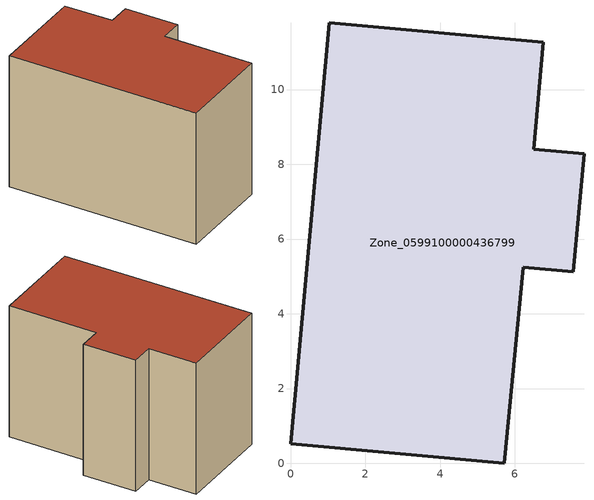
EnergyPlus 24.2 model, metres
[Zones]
Zone_0599100000436799
 floor ground (C_G): 0,0.52 1.04,11.79 6.76,11.26 6.51,8.41 7.85,8.28 7.56,5.12 6.22,5.24 5.72,0 z0
 wall outside (C_F): 6.51,8.41 6.76,11.26 1.04,11.79 0,0.52 5.72,0 6.22,5.24 7.56,5.12 7.85,8.28 6.51,8.41 z0:8.03
 roof outside (C_R): 7.56,5.12 7.85,8.28 6.51,8.41 6.76,11.26 1.04,11.79 0,0.52 5.72,0 6.22,5.24 z8.03
[BUILDING]
Pand.0599100000436799: North Axis=0; Terrain=City; Loads Convergence Tolerance Value=0.04; Temperature Convergence Tolerance Value=0.4; Solar Distribution=FullExterior; Maximum Number of Warmup Days=25; Minimum Number of Warmup Days=1
[Site:Location]
Rotterdam.The.Hague.AP_ZH_NLD Design_Conditions: Latitude=51.96; Longitude=4.45; Time Zone=1; Elevation=-4.5
[SITE:GROUNDTEMPERATURE:BUILDINGSURFACE]
18, 18, 18, 18, 18, 18, 18, 18, 18, 18, 18, 18
[MATERIAL] Thermal Absorptance=0.9; Solar Absorptance=0.7; Visible Absorptance=0.7
Name | Roughness | Thickness | Conductivity | Density | Specific Heat
G.TC.2006-2014 | MediumSmooth | 0.15 | 0.06 | 540 | 1210
F.TC.2006-2014 | Rough | 0.3 | 0.12 | 1920 | 840
R.TC.2006-2014 | MediumRough | 0.2 | 0.08 | 1500 | 1000
[CONSTRUCTION]
C_G: G.TC.2006-2014
C_F: F.TC.2006-2014
C_R: R.TC.2006-2014
[ZONE]
Zone_0599100000436799: Type=1; Multiplier=1; Ceiling Height=Autocalculate; Volume=Autocalculate; Floor Area=autocalculate; Part of Total Floor Area=Yes
[ZONEINFILTRATION:DESIGNFLOWRATE]
Infil_Zone_0599100000436799: Zone or ZoneList or Space or SpaceList=Zone_0599100000436799; Schedule=AlwaysOn; Design Flow Rate Calculation Method=Flow/Area; Flow Rate per Floor Area=0.0015; Constant Term Coefficient=1; Temperature Term Coefficient=0; Velocity Term Coefficient=0; Velocity Squared Term Coefficient=0
[HVACTEMPLATE:ZONE:IDEALLOADSAIRSYSTEM]
Zone_0599100000436799: Maximum Heating Supply Air Temperature=50; Minimum Cooling Supply Air Temperature=13; Maximum Heating Supply Air Humidity Ratio=0.0156; Minimum Cooling Supply Air Humidity Ratio=0.0077; Heating Limit=NoLimit; Cooling Limit=NoLimit; Dehumidification Control Type=ConstantSensibleHeatRatio; Cooling Sensible Heat Ratio=0.7; Dehumidification Setpoint=60; Humidification Control Type=None; Humidification Setpoint=30; Outdoor Air Method=None; Outdoor Air Flow Rate per Person=0.00944; Outdoor Air Flow Rate per Zone Floor Area=0; Outdoor Air Flow Rate per Zone=0; Demand Controlled Ventilation Type=None; Outdoor Air Economizer Type=NoEconomizer; Heat Recovery Type=None; Sensible Heat Recovery Effectiveness=0.7; Latent Heat Recovery Effectiveness=0.65
[ZONECONTROL:THERMOSTAT]
ThermostatControl_Zone_0599100000436799: Zone or ZoneList=Zone_0599100000436799; Control Type Schedule=DualSetpointControlType; Control 1=Thermostat_Zone_0599100000436799; Temperature Difference Between Cutout And Setpoint=0
[THERMOSTATSETPOINT:DUALSETPOINT]
Thermostat_Zone_0599100000436799: Heating Setpoint Temperature Schedule=HeatingSetpoint_Zone_0599100000436799; Cooling Setpoint Temperature Schedule=CoolingSetpoint_Zone_0599100000436799
[SCHEDULE:COMPACT]
HeatingSetpoint_Zone_0599100000436799: Through: 12/31, For: AllDays, Until: 24:00, 21
CoolingSetpoint_Zone_0599100000436799: Through: 12/31, For: AllDays, Until: 24:00, 24
DualSetpointControlType: Through: 12/31, For: AllDays, Until: 24:00, 4
AlwaysOn: Through: 12/31, For: AllDays, Until: 24:00, 1
